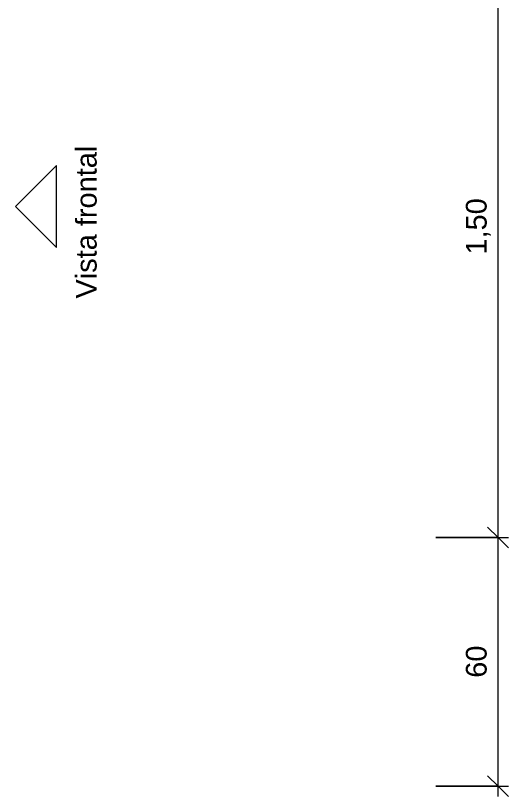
# Model space of a CAD drawing. Header units: millimetres. Extents: x -7702 to 17735, y -16958 to 1800.
# Drawn here: x -4503 to -3315, y -16605 to -14721 of the extents above; entities that cross this region are included whole.
import ezdxf

# ---------------------------------------------------------------- set-up
doc = ezdxf.new("R2010")
doc.units = ezdxf.units.MM
for name, color, linetype, lineweight in [('A-ANNO-DIMS', 211, 'Continuous', 9), ('A-ANNO-DIMS-25', 211, 'Continuous', 9), ('A-DETL-THIN', 151, 'Continuous', 9), ('G-ANNO-TEXT', 231, 'Continuous', 9)]:
    doc.layers.add(name, color=color, linetype=linetype, lineweight=lineweight)
doc.styles.add('@Arial Unicode MS', font='ARIALUNI.TTF', dxfattribs={"height": 50})
doc.styles.add('Arial', font='arial.ttf', dxfattribs={"height": 50})
doc.dimstyles.new('CRT_-__Metros_-_Linha_de_chamada_3_5_mm', dxfattribs={"dimscale": 304.8, "dimtxt": 50.292243, "dimasz": 0.164042, "dimexe": 0.082021, "dimexo": 0.0625, "dimgap": 0.04101, "dimtad": 1, "dimdec": 0, "dimlfac": 0.1, "dimdsep": 46, "dimtxsty": '@Arial Unicode MS', "dimblk1": 'OBLIQUE', "dimblk2": 'OBLIQUE', "dimsah": 1, "dimcen": 0.09, "dimdle": 0.082021, "dimazin": 0, "dimtfac": 1, "dimtdec": 4, "dimtix": 1, "dimtmove": 0, "dimatfit": 3, "dimfxl": 0.492126, "dimfxlon": 1, "dimtvp": 1, "dimtolj": 1, "dimtzin": 0, "dimarcsym": 2})
doc.dimstyles.new('CRT_-__Metros_-_Linha_de_chamada_3_5_mm_1', dxfattribs={"dimscale": 304.8, "dimtxt": 50.292243, "dimasz": 0.164042, "dimexe": 0.082021, "dimexo": 0.0625, "dimgap": 0.04101, "dimtad": 1, "dimlfac": 0.001, "dimrnd": 0.01, "dimzin": 0, "dimdsep": 46, "dimtxsty": '@Arial Unicode MS', "dimblk1": 'OBLIQUE', "dimblk2": 'OBLIQUE', "dimsah": 1, "dimcen": 0.09, "dimdle": 0.082021, "dimazin": 0, "dimtfac": 1, "dimtdec": 4, "dimtix": 1, "dimtmove": 0, "dimatfit": 3, "dimfxl": 0.492126, "dimfxlon": 1, "dimtvp": 1, "dimtolj": 1, "dimtzin": 0, "dimarcsym": 2})

# ---------------------------------------------------------------- blocks, each defined once
blk = doc.blocks.new('DIMBLOCK14-VISTA SUPERIOR BANCADA COZINHA')
at = {"layer": 'A-ANNO-DIMS-25', "lineweight": 18}
for p, q in [((-3339.6, -15979.7), (-3364.6, -15954.7)), ((-3339.6, -15979.7), (-3314.6, -16004.7)), ((-3339.6, -16579.7), (-3364.6, -16554.7)), ((-3339.6, -16579.7), (-3314.6, -16604.7))]:
    blk.add_line(p, q, dxfattribs=at)
at = {"layer": 'A-ANNO-DIMS-25'}
for p, q in [((-3489.6, -15979.7), (-3314.6, -15979.7)), ((-3339.6, -15979.7), (-3489.6, -15979.7)), ((-3339.6, -16604.7), (-3339.6, -15979.7)), ((-3489.6, -16579.7), (-3314.6, -16579.7)), ((-3339.6, -16579.7), (-3489.6, -16579.7))]:
    blk.add_line(p, q, dxfattribs=at)
at = {"layer": 'A-ANNO-DIMS-25', "color": 0, "insert": (-3417, -16318.4), "char_height": 50, "width": 92.937, "attachment_point": 1, "rotation": 90, "line_spacing_factor": 1.117605, "style": '@Arial Unicode MS'}
blk.add_mtext('60', dxfattribs=at)
blk = doc.blocks.new('_Oblique')
at = {"color": 0, "linetype": 'ByBlock', "lineweight": -2}
blk.add_line((-0.5, -0.5), (0.5, 0.5), dxfattribs=at)
blk = doc.blocks.new('DIMBLOCK15-VISTA SUPERIOR BANCADA COZINHA')
at = {"layer": 'A-ANNO-DIMS-25', "lineweight": 18}
for p, q in [((-3339.6, -14479.7), (-3364.6, -14454.7)), ((-3339.6, -14479.7), (-3314.6, -14504.7)), ((-3339.6, -15979.7), (-3364.6, -15954.7)), ((-3339.6, -15979.7), (-3314.6, -16004.7))]:
    blk.add_line(p, q, dxfattribs=at)
at = {"layer": 'A-ANNO-DIMS-25'}
for p, q in [((-3489.6, -14479.7), (-3314.6, -14479.7)), ((-3339.6, -14479.7), (-3489.6, -14479.7)), ((-3339.6, -15979.7), (-3339.6, -14479.7)), ((-3489.6, -15979.7), (-3314.6, -15979.7)), ((-3339.6, -15979.7), (-3489.6, -15979.7))]:
    blk.add_line(p, q, dxfattribs=at)
at = {"layer": 'A-ANNO-DIMS-25', "color": 0, "insert": (-3417, -15297.3), "char_height": 50, "width": 162.337, "attachment_point": 1, "rotation": 90, "line_spacing_factor": 1.117605, "style": '@Arial Unicode MS'}
blk.add_mtext('1,50', dxfattribs=at)

msp = doc.modelspace()

# ---------------------------------------------------------------- linework, layer by layer
at = {"layer": 'A-DETL-THIN'}
for p, q in [((-4404.084, -15082.632), (-4503.079, -15181.627)), ((-4404.084, -15280.622), (-4404.084, -15082.632)), ((-4503.079, -15181.627), (-4404.084, -15280.622))]:
    msp.add_line(p, q, dxfattribs=at)

# ---------------------------------------------------------------- texts
at = {"layer": 'G-ANNO-TEXT', "color": 7, "insert": (-4357.672, -15403.397), "char_height": 50, "width": 460.97031, "attachment_point": 1, "rotation": 90, "style": 'Arial'}
msp.add_mtext('Vista frontal', dxfattribs=at)

# ---------------------------------------------------------------- dimensions: what is measured, and where the dimension line sits
at = {"layer": 'A-ANNO-DIMS'}
for base, p1, p2, dimstyle, override, picture, middle in [((-3339.594, -14479.651), (-3489.594, -15979.651), (-3489.594, -14479.651), 'CRT_-__Metros_-_Linha_de_chamada_3_5_mm_1', {"dimpost": '<>', "dimfxl": 1500}, 'DIMBLOCK15-VISTA SUPERIOR BANCADA COZINHA', (-3377.64, -15229.651)), ((-3339.594, -15979.651), (-3489.594, -16579.651), (-3489.594, -15979.651), 'CRT_-__Metros_-_Linha_de_chamada_3_5_mm', {"dimpost": '<>', "dimfxl": 600}, 'DIMBLOCK14-VISTA SUPERIOR BANCADA COZINHA', (-3377.64, -16279.651))]:
    dim = msp.add_linear_dim(base=base, p1=p1, p2=p2, angle=90, dimstyle=dimstyle, override=override, dxfattribs=at)
    dim.commit()
    dim.dimension.update_dxf_attribs({"geometry": picture, "text_midpoint": middle})

doc.saveas('drawing.dxf')
